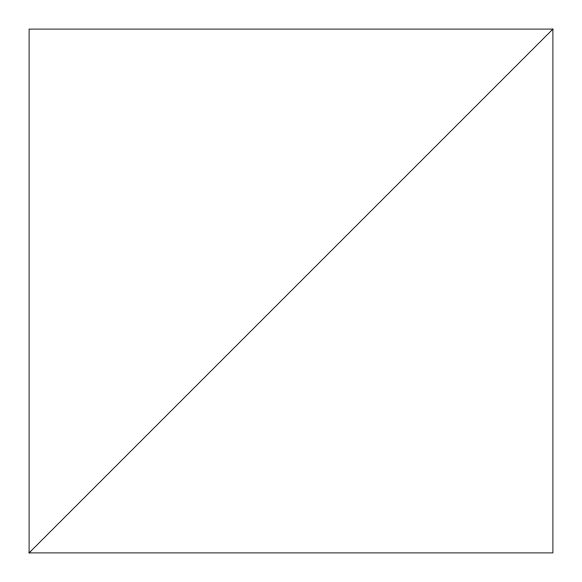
<?xml version="1.0" encoding="UTF-8"?>
<svg xmlns="http://www.w3.org/2000/svg" width="582" height="582" viewBox="0 0 582 582"><rect width="100%" height="100%" fill="white"/><g stroke="black" fill="none" stroke-linecap="round" stroke-linejoin="round"><path stroke-width="0.87" d="M29.1 552.9L552.9 29.1L29.1 29.1L29.1 552.9L552.9 552.9L552.9 29.1"/></g></svg>
